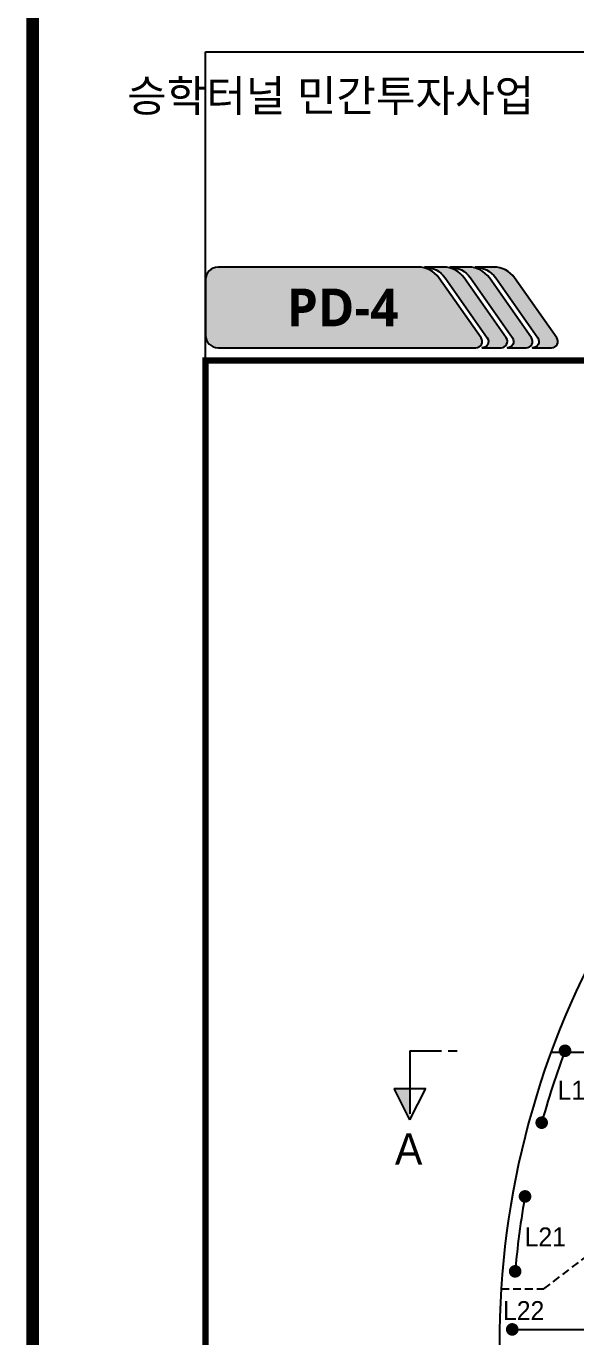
# Model space of a CAD drawing. Extents: x -689 to 317106, y 182884 to 219577.
# Drawn here: x 150106 to 154463, y 200836 to 211237 of the extents above; entities that cross this region are included whole.
import ezdxf
from ezdxf.enums import TextEntityAlignment as Align

# ---------------------------------------------------------------- set-up
doc = ezdxf.new("R2010")
doc.units = 0
doc.header["$LTSCALE"] = 500
doc.header["$MEASUREMENT"] = 0
doc.linetypes.add('HIDDEN', pattern=[0.375, 0.25, -0.125])
doc.layers.get('DEFPOINTS').update_dxf_attribs({"color": 55})
for name, color, linetype, true_color in [('0-100', 7, 'Continuous', 0x646464), ('0-251', 7, 'Continuous', 0x6e6e6e), ('0-252', 7, 'Continuous', 0xa0a0a0), ('0-253', 7, 'Continuous', 0xcfcfcf)]:
    doc.layers.add(name, color=color, linetype=linetype, true_color=true_color)
doc.layers.add('0-21', color=21, linetype='Continuous', plot=False)
for name, color, linetype in [('A-DIM01', 1, 'Continuous'), ('A-TEXT02', 6, 'Continuous'), ('A-TEXT03', 7, 'Continuous'), ('CS-EXCV', 3, 'CFZ008'), ('CUT-BOD-LIN', 6, 'HIDDEN'), ('CX-BORD-LIN1', 7, 'Continuous'), ('CZ-TEX0', 7, 'Continuous'), ('CZ-TEX1', 7, 'Continuous'), ('CZ-TEX2', 7, 'Continuous'), ('CZ-TEX3', 7, 'Continuous'), ('TU-HOLE-LIN1', 1, 'Continuous'), ('발파공(바닥)', 5, 'Continuous'), ('발파공(외곽)', 6, 'Continuous')]:
    doc.layers.add(name, color=color, linetype=linetype)
doc.layers.add('CZ-TEX-255', color=7, linetype='Continuous', lineweight=5, true_color=0xffffff)
doc.styles.add('STYLE1', font='')
doc.styles.add('TB_BTXT', font='')
doc.styles.add('TB_TEXT', font='')
doc.styles.add('돋움체', font='')
doc.styles.add('맑은고딕(굵게)', font='malgunbd.ttf')
doc.styles.get('STYLE1').set_extended_font_data('Dotum')
doc.styles.get('TB_BTXT').set_extended_font_data('Dotum')
doc.styles.get('TB_TEXT').set_extended_font_data('Dotum')
doc.styles.get('돋움체').set_extended_font_data('Dotum')
doc.linetypes.add('CFZ008', pattern='A,0.9,-0.2,[106,KHCLINE.shx,S=0.00606,R=180,X=0,Y=0],0.9', length=2)
doc.linetypes.add('E-DIGLN01', pattern='A,0.9,-0.2,[19,kscals.shx,S=0.1,R=180,X=0,Y=0],0.9', length=2)

# ---------------------------------------------------------------- blocks, each defined once
blk = doc.blocks.new('cb')
at = {"layer": '발파공(외곽)', "lineweight": 0, "const_width": 49.99999999999999}
blk.add_lwpolyline([(-16.54037362313829, 18.74609400401823, 1), (16.54037362313829, -18.74609400401823, 1)], format="xyb", close=True, dxfattribs=at)
blk = doc.blocks.new('bb')
at = {"layer": '발파공(바닥)', "const_width": 50}
blk.add_lwpolyline([(-13.78318005957408, 20.85722770271968, -1), (13.78318005963229, -20.85722770276334, -1)], format="xyb", close=True, dxfattribs=at)
blk = doc.blocks.new('A$C0F813D77')
at = {"layer": 'A-DIM01'}
for p, q in [((6, 9.981703696667864), (6, 4.981703696667864)), ((11, 7.481703696667864), (6, 9.981703696667864)), ((0, 7.481703696667864), (10, 7.481703696667864)), ((0, 7.481703696667864), (0, 2.481703696667864)), ((11, 7.481703696667864), (6, 4.981703696667864)), ((0, 1.433732070003316), (0, -1.704111127764918e-07))]:
    blk.add_line(p, q, dxfattribs=at)
blk.add_solid([(6, 7.481703696667864), (6, 9.981703696667864), (11, 7.481703696667864)], dxfattribs=at)
blk = doc.blocks.new('장식')
at = {"layer": '0-251'}
h = blk.add_hatch(color=256, dxfattribs=at)
edge = h.paths.add_edge_path()
edge.add_arc((-2.700284440493306e-12, -4.000000000000031), 4.000000000000031, 34.99999999997942, 89.99999999996129, ccw=False)
edge.add_line((3.276608177154117, -1.705694254597006), (9.94983333648122, -11.2360474644388))
edge.add_arc((9.130681292192039, -11.80962390078957), 1.000000000000001, -89.99999999999028, 34.99999999998113, ccw=False)
edge.add_line((9.130681292192207, -12.80962390078957), (12.13068129219175, -12.80962390078946))
edge.add_arc((12.13068129219215, -11.80962390078946), 1, 269.9999999999771, 394.9999999999811)
edge.add_line((12.94983333648133, -11.23604746443868), (6.27660817715423, -1.705694254596892))
edge.add_arc((2.999999999997414, -3.999999999999917), 4.000000000000031, 34.99999999997942, 89.99999999996132)
edge.add_line((3.000000000000114, 1.13686837721616e-13), (0, 0))
at = {"layer": '0-252'}
h = blk.add_hatch(color=256, dxfattribs=at)
edge = h.paths.add_edge_path()
edge.add_arc((3.999999999997414, -3.999999999999804), 4.000000000000031, 34.99999999997942, 89.99999999996129, ccw=False)
edge.add_line((7.27660817715423, -1.705694254596779), (13.94983333648133, -11.23604746443857))
edge.add_arc((13.13068129219215, -11.80962390078935), 1.000000000000001, -89.99999999999028, 34.99999999998113, ccw=False)
edge.add_line((13.13068129219232, -12.80962390078935), (16.13068129219187, -12.80962390078923))
edge.add_arc((16.13068129219227, -11.80962390078923), 1, 269.999999999977, 394.9999999999812)
edge.add_line((16.94983333648145, -11.23604746443846), (10.27660817715434, -1.705694254596665))
edge.add_arc((6.999999999997527, -3.99999999999969), 4.000000000000031, 34.99999999997942, 89.99999999996132)
edge.add_line((7.000000000000227, 3.410605131648481e-13), (4.000000000000114, 2.273736754432321e-13))
at = {"layer": '0-253'}
h = blk.add_hatch(color=256, dxfattribs=at)
edge = h.paths.add_edge_path()
edge.add_arc((7.999999999997527, -3.999999999999576), 4.000000000000031, 34.99999999997942, 89.99999999996129, ccw=False)
edge.add_line((11.27660817715434, -1.705694254596551), (17.94983333648145, -11.23604746443834))
edge.add_arc((17.13068129219227, -11.80962390078912), 0.9999999999999992, -89.99999999999051, 34.999999999981185, ccw=False)
edge.add_line((17.13068129219243, -12.80962390078912), (20.13068129219198, -12.80962390078901))
edge.add_arc((20.13068129219238, -11.80962390078901), 1, 269.999999999977, 394.9999999999812)
edge.add_line((20.94983333648156, -11.23604746443823), (14.27660817715446, -1.705694254596438))
edge.add_arc((10.99999999999764, -3.999999999999463), 4.000000000000031, 34.99999999997942, 89.99999999996132)
edge.add_line((11.00000000000034, 5.684341886080801e-13), (8.000000000000227, 4.547473508864641e-13))
at = {"layer": '0-21', "flags": 128}
for points in [[(0, 0, -0.2446984432289507), (3.276608177154117, -1.705694254597006), (9.94983333648122, -11.2360474644388, -0.6068148963144262), (9.130681292192207, -12.80962390078957), (12.13068129219175, -12.80962390078957, 0.6068148963146206), (12.94983333648133, -11.23604746443868), (6.27660817715423, -1.705694254596892, 0.2446984432289507), (3.000000000000114, 1.13686837721616e-13)], [(4.000000000000114, 2.273736754432321e-13, -0.2446984432289507), (7.27660817715423, -1.705694254596779), (13.94983333648133, -11.23604746443857, -0.6068148963144262), (13.13068129219232, -12.80962390078935), (16.13068129219187, -12.80962390078935, 0.6068148963146206), (16.94983333648145, -11.23604746443846), (10.27660817715434, -1.705694254596665, 0.2446984432289507), (7.000000000000227, 3.410605131648481e-13)], [(8.000000000000227, 4.547473508864641e-13, -0.2446984432289507), (11.27660817715434, -1.705694254596551), (17.94983333648145, -11.23604746443834, -0.6068148963144262), (17.13068129219243, -12.80962390078912), (20.13068129219198, -12.80962390078912, 0.6068148963146206), (20.94983333648156, -11.23604746443823), (14.27660817715446, -1.705694254596438, 0.2446984432289507), (11.00000000000034, 5.684341886080801e-13)]]:
    blk.add_lwpolyline(points, format="xyb", close=True, dxfattribs=at)
blk = doc.blocks.new('CXBLKA1')
at = {"layer": 'CX-BORD-LIN1', "color": 7, "const_width": 1.999999999999979}
blk.add_lwpolyline([(820.9999999999914, 19.99999999999977), (24.99999999999977, 19.99999999999977), (24.99999999999977, 573.9999999999941), (820.9999999999914, 573.9999999999941)], close=True, dxfattribs=at)
at = {"layer": 'CZ-TEX0', "color": 7, "style": 'TB_BTXT'}
blk.add_attdef('UD_TITLE', text='', height=9.999999999999895, dxfattribs=at).set_placement((422.9999999999955, 552.9999999999941), align=Align.MIDDLE_CENTER)
at = {"layer": 'CZ-TEX1', "color": 7, "style": 'TB_BTXT'}
blk.add_attdef('PI_CNAME', text='', height=4.999999999999948, dxfattribs=at).set_placement((39.99999999999955, 551.9999999999941), align=Align.BOTTOM_LEFT)
blk.add_attdef('UD_SUBTITLE', text='', height=6.999999999999926, dxfattribs=at).set_placement((422.9999999999955, 537.9999999999943), align=Align.MIDDLE_CENTER)
at = {"layer": 'CZ-TEX2', "color": 7}
for tag, height, style, p in [('UD_CDNAME', 3.999999999999958, 'TB_BTXT', (41.99999999999955, 543.9999999999941)), ('DA_STDNAME', 2.999999999999968, 'TB_TEXT', (783.4937835419117, 13.49999999999989))]:
    blk.add_attdef(tag, text='', height=height, dxfattribs=dict(at, style=style)).set_placement(p, align=Align.BOTTOM_LEFT)
at = {"layer": 'CZ-TEX2', "color": 7, "style": 'TB_TEXT'}
for tag, height, p in [('DC_RDATE4', 3.499999999999963, (352.9999999999961, 52.49999999999943)), ('DC_RAPP4', 3.499999999999963, (501.5575275218362, 52.49999999999943)), ('DC_RCHK4', 3.499999999999963, (542.3612466057737, 52.49999999999943)), ('DC_RDGN4', 3.499999999999963, (582.3612466057732, 52.49999999999943)), ('PI_TITLE', 4.499999999999952, (242.9999999999975, 49.99999999999943)), ('DC_RNUM4', 2.999999999999968, (319.9999999999966, 51.99999999999943)), ('UD_CDIST', 4.499999999999952, (675.999999999993, 49.99999999999943)), ('FI_NAME', 4.499999999999952, (779.9999999999918, 50.99999999999943)), ('DC_RNUM3', 2.999999999999968, (319.9999999999966, 44.99999999999955)), ('DC_RDATE3', 3.499999999999963, (352.9999999999961, 45.39999999999952)), ('DC_RAPP3', 3.499999999999963, (501.5575275218362, 45.39999999999952)), ('DC_RCHK3', 3.499999999999963, (542.3612466057737, 45.39999999999952)), ('DC_RDGN3', 3.499999999999963, (582.3612466057732, 45.39999999999952)), ('DI_TITLE', 4.499999999999952, (779.9999999999918, 43.99999999999955)), ('PI_CDNAME', 4.499999999999952, (242.9999999999975, 37.99999999999955)), ('DC_RNUM2', 2.999999999999968, (319.9999999999966, 37.99999999999955)), ('DC_RDATE2', 3.499999999999963, (352.9999999999961, 38.49999999999955)), ('DC_RAPP2', 3.499999999999963, (501.5575275218362, 38.49999999999955)), ('DC_RCHK2', 3.499999999999963, (542.3612466057737, 38.49999999999955)), ('DC_RDGN2', 3.499999999999963, (582.3612466057732, 38.49999999999955)), ('DA_HSCALE', 4.499999999999952, (658.499999999993, 37.99999999999955)), ('DA_VSCALE', 4.499999999999952, (692.9999999999927, 37.99999999999955)), ('DI_SUBTITLE', 3.499999999999963, (779.9999999999918, 36.99999999999966)), ('DC_RDATE1', 3.499999999999963, (352.9999999999961, 31.49999999999966)), ('DC_RAPP1', 3.499999999999963, (501.5575275218362, 31.49999999999966)), ('DC_RCHK1', 3.499999999999963, (542.3612466057737, 31.49999999999966)), ('DC_RDGN1', 3.499999999999963, (582.3612466057732, 31.49999999999966)), ('DC_RNUM1', 2.999999999999968, (319.9999999999966, 30.99999999999966)), ('PA_CCLASS', 4.499999999999952, (203.999999999998, 26.49999999999977)), ('PI_STAGE', 4.499999999999952, (282.999999999997, 26.49999999999977)), ('DI_DRWNO', 4.499999999999952, (675.999999999993, 26.49999999999977)), ('DA_PAGENO', 4.499999999999952, (779.9999999999918, 26.49999999999977))]:
    blk.add_attdef(tag, text='', height=height, dxfattribs=at).set_placement(p, align=Align.MIDDLE_CENTER)
for tag, p in [('DC_RDES4', (376.9999999999961, 52.49999999999943)), ('DC_RDES3', (376.9999999999961, 45.39999999999952)), ('DC_RDES2', (376.9999999999961, 38.49999999999955)), ('DC_RDES1', (377.0347148800176, 31.49999999999966))]:
    blk.add_attdef(tag, text='', height=3.499999999999963, dxfattribs=at).set_placement(p, align=Align.MIDDLE_LEFT)
at = {"layer": 'CZ-TEX3', "color": 7, "style": 'TB_TEXT', "flags": 1}
for tag, p in [('PI_ID', (23.99999999999977, 15.99999999999989)), ('PI_CCODE', (30.99999999999966, 15.99999999999989)), ('PA_DSDATE', (46.99999999999955, 15.99999999999989)), ('PA_DEDATE', (63.99999999999932, 15.99999999999989)), ('PA_CSDATE', (80.99999999999909, 15.99999999999989)), ('PA_CEDATE', (97.99999999999898, 15.99999999999989)), ('PA_CFDATE', (113.9999999999987, 15.99999999999989)), ('EI_ENAME', (131.9999999999986, 15.99999999999989)), ('EI_DEPT', (145.9999999999984, 15.99999999999989)), ('EI_PERSON', (157.9999999999984, 15.99999999999989)), ('EI_EMAIL', (173.9999999999982, 15.99999999999989)), ('CI_CATEG', (188.999999999998, 15.99999999999989)), ('CI_ROLE', (203.999999999998, 15.99999999999989)), ('CI_ONAME', (215.9999999999978, 15.99999999999989)), ('CI_ADDR', (231.9999999999975, 15.99999999999989)), ('CI_TEL', (245.9999999999975, 15.99999999999989)), ('CI_FAX', (256.9999999999973, 15.99999999999989)), ('CI_HPADDR', (269.999999999997, 15.99999999999989)), ('CI_CODE', (286.999999999997, 15.99999999999989)), ('CI_DEPT', (299.9999999999968, 15.99999999999989)), ('CI_PERSON', (311.9999999999966, 15.99999999999989)), ('CI_EMAIL', (328.9999999999966, 15.99999999999989)), ('CI_PROLE', (341.9999999999964, 15.99999999999989)), ('DI_MANCODE', (356.9999999999961, 15.99999999999989)), ('DI_CATEG', (376.9999999999961, 15.99999999999989)), ('DI_LDATE', (391.9999999999959, 15.99999999999989)), ('DI_PCLASS', (406.9999999999957, 15.99999999999989)), ('DI_MMCLASS', (423.9999999999955, 15.99999999999989)), ('DI_MSCLASS', (442.9999999999952, 15.99999999999989)), ('DI_ECLASS', (461.9999999999952, 15.99999999999989)), ('DI_FNAME', (477.999999999995, 15.99999999999989)), ('DC_ONAME', (492.9999999999948, 15.99999999999989)), ('DC_NNAME', (509.9999999999945, 15.99999999999989)), ('FI_CODE', (528.9999999999943, 15.99999999999989)), ('FI_CLASS', (544.9999999999943, 15.99999999999989)), ('FI_ICODE1', (562.9999999999941, 15.99999999999989)), ('FI_ICODE2', (580.9999999999939, 15.99999999999989)), ('------------', (596.9999999999939, 15.99999999999989))]:
    blk.add_attdef(tag, p, '', height=1.999999999999979, dxfattribs=at)

msp = doc.modelspace()

# ---------------------------------------------------------------- hatches: boundary and pattern name
at = {"layer": '0-100'}
h = msp.add_hatch(color=256, dxfattribs=at)
edge = h.paths.add_edge_path()
edge.add_arc((153670.5723895267, 208734.3069832911), 49.99999999871943, 269.9999999995081, 394.999999999506)
edge.add_line((153711.5299917403, 208762.9858051076), (153377.8687337879, 209239.5034655801))
edge.add_arc((153214.0383249361, 209124.7881783131), 199.9999999932487, 35.00000000023111, 90.00000000021262)
edge.add_line((153214.0383249353, 209324.7881783064), (151626.5818828823, 209324.7881783101))
edge.add_arc((151626.5818828813, 209224.788178313), 99.99999999708962, 89.99999999940594, 179.9999999995331)
edge.add_line((151526.5818828842, 209224.7881783138), (151526.5818828861, 208784.3069832905))
edge.add_arc((151626.5818828815, 208784.3069832915), 99.99999999543434, 180.0000000005836, 270.0000000004815)
edge.add_line((151626.5818828823, 208684.3069832961), (153670.5723895262, 208684.3069832924))

# ---------------------------------------------------------------- linework, layer by layer
at = {"layer": '0-21', "flags": 128}
msp.add_lwpolyline([(153670.5723895262, 208684.3069832924, 0.6068148963146206), (153711.5299917403, 208762.9858051076), (153377.8687337879, 209239.5034655801, 0.2446984432289432), (153214.0383249353, 209324.7881783064), (151626.5818828823, 209324.7881783101, 0.414213562373723), (151526.5818828842, 209224.7881783138), (151526.5818828861, 208784.3069832905, 0.414213562372556), (151626.5818828823, 208684.3069832961)], format="xyb", close=True, dxfattribs=at)
at = {"layer": '0-251', "const_width": 50}
msp.add_lwpolyline([(169776.5818828861, 186134.3069833929), (151526.5818827589, 186134.3069834866), (151526.5818828735, 208584.306983298), (169776.5818828736, 208584.306983298), (169776.5818828856, 186134.306983393)], dxfattribs=at)
at = {"layer": 'CS-EXCV', "linetype": 'E-DIGLN01', "flags": 128}
msp.add_lwpolyline([(167107.3084656051, 198698.185922274, 0.2833877659754115), (165488.1922589586, 205517.8363056251, 0.4142135623704503), (155814.9714923715, 205517.8363056244, 0.2760217244775934), (154140.9497499703, 198872.2659222852)], format="xyb", dxfattribs=at)
at = {"layer": 'CUT-BOD-LIN', "ltscale": 0.5}
for p, q in [((154210.3826398225, 201216.3336245367), (155289.0318297678, 202041.3579073139)), ((153871.7858974849, 201216.3336245367), (154210.3826398225, 201216.3336245367))]:
    msp.add_line(p, q, dxfattribs=at)
at = {"layer": 'DEFPOINTS'}
for p, q in [((151526.5818828861, 208584.306983298), (169776.5818828861, 208584.306983298)), ((154266.8899595397, 203094.3630072873), (167036.2737917913, 203094.3630072873)), ((153959.204712978, 200894.3630072787), (161026.581875666, 200894.3630072787))]:
    msp.add_line(p, q, dxfattribs=at)
for points in [[(151526.5818828861, 211034.306983942), (189576.5818828861, 211034.306983942), (189576.5818828861, 186134.306983942), (151526.5818827589, 186134.3069841246)], [(151526.5818828736, 208584.306983298), (169776.5818828736, 208584.306983298), (169776.5818828861, 196184.306983298), (151526.5818828861, 196184.306983298)]]:
    msp.add_lwpolyline(points, close=True, dxfattribs=at)
at = {"layer": 'TU-HOLE-LIN1'}
for points in [[(154386.5024774838, 203128.8877501626, 0.02470107166470783), (154186.2551087979, 202510.7796948653)], [(154065.1302208588, 201974.4471060527, 0.02470107166470176), (153980.3047148259, 201330.272277132)]]:
    msp.add_lwpolyline(points, format="xyb", dxfattribs=at)

# ---------------------------------------------------------------- block references
ref = msp.add_blockref('CXBLKA1', (148905.6471062707, 182884.3069839423), dxfattribs=dict(xscale=50, yscale=50, zscale=50))
ref.add_attrib('PI_CNAME', '승학터널 민간투자사업', dxfattribs={"layer": 'CZ-TEX1', "height": 249.99999999, "style": 'TB_BTXT'}).set_placement((150905.6471061906, 210484.3069828378), align=Align.BOTTOM_LEFT)
at = {"xscale": 50, "yscale": 50, "zscale": 50}
msp.add_blockref('장식', (153264.0383249334, 209324.7881783064), dxfattribs=at)
at = {"layer": 'A-TEXT02', "color": 0, "xscale": -50, "yscale": 50, "zscale": 50, "rotation": 90}
msp.add_blockref('A$C0F813D77', (153521.905151552, 203106.3117099452), dxfattribs=at)
at = {"layer": '발파공(바닥)'}
msp.add_blockref('bb', (153959.204712978, 200894.3630072787), dxfattribs=at)
at = {"layer": '발파공(외곽)'}
for p, rotation in [((154377.6771214432, 203105.4973014547), 249.4370538079113), ((154192.822285166, 202534.9017220303), 254.6615929732387), ((154060.693349129, 201949.843972731), 259.8861321385661), ((153982.3881752197, 201355.1853097212), 265.1106713038935)]:
    msp.add_blockref('cb', p, dxfattribs=dict(at, rotation=rotation))

# ---------------------------------------------------------------- texts
at = {"layer": 'A-TEXT03', "style": '돋움체'}
msp.add_text('A', height=250, dxfattribs=at).set_placement((153137.8199667185, 202326.3117099452), align=Align.MIDDLE)
at = {"layer": 'CZ-TEX-255', "lineweight": 18, "style": '맑은고딕(굵게)'}
msp.add_text('PD-4', height=299.9999999879939, dxfattribs=at).set_placement((152614.8689854964, 209004.5475808031), align=Align.MIDDLE_CENTER)
at = {"layer": 'CZ-TEX2', "style": 'STYLE1'}
for s, p in [('L19', (154318.2865873295, 202717.7546760145, 3.276820624335934e-08)), ('L21', (154057.3251340896, 201553.6458406687, 3.276820624335934e-08)), ('L22', (153886.135009366, 200969.0370803607, 3.276820624335934e-08))]:
    msp.add_text(s, height=150, dxfattribs=at).set_placement(p)

doc.saveas('drawing.dxf')
